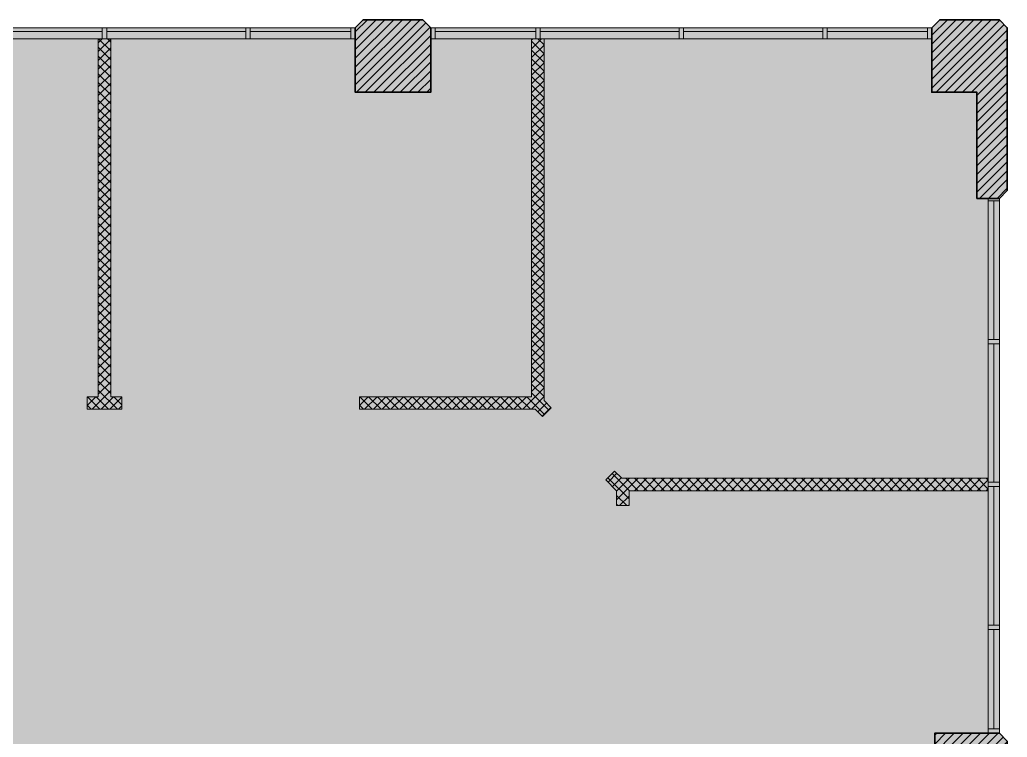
# Model space of a CAD drawing. Header units: inches. Extents: x 2034 to 5296, y 527 to 1995.
# Drawn here: x 4867.8 to 5265.1, y 1706.7 to 1995.4 of the extents above; entities that cross this region are included whole.
import ezdxf

# ---------------------------------------------------------------- set-up
doc = ezdxf.new("R2010")
doc.units = ezdxf.units.IN
doc.header["$LTSCALE"] = 5
doc.header["$MEASUREMENT"] = 0
doc.layers.get('0').update_dxf_attribs({"linetype": 'CONTINUOUS', "lineweight": 5})
for name, color, linetype, lineweight in [('Drywalls', 7, 'CONTINUOUS', 20), ('Framing', 142, 'CONTINUOUS', 13), ('Hatches', 8, 'CONTINUOUS', 5), ('Viewed', 156, 'CONTINUOUS', 9), ('Walls', 7, 'CONTINUOUS', 35)]:
    doc.layers.add(name, color=color, linetype=linetype, lineweight=lineweight)
doc.layers.add('Zones', color=7, linetype='CONTINUOUS', lineweight=5, true_color=0xe3e3e3, transparency=0.7)

# ---------------------------------------------------------------- blocks, each defined once
blk = doc.blocks.new('plan')
at = {"layer": 'Hatches'}
h = blk.add_hatch(dxfattribs=at)
h.set_pattern_fill('ANSI31', color=256, scale=20, style=0)
h.paths.add_polyline_path([(2629.94, 1995.4), (2633.13, 1992.21), (2633.13, 1966.21), (2602.76, 1966.21), (2602.76, 1992.21), (2605.94, 1995.4)])
h = blk.add_hatch(dxfattribs=at)
h.set_pattern_fill('ANSI31', color=256, scale=20, style=0)
h.paths.add_polyline_path([(2852.94, 1923.53), (2861.94, 1923.53), (2865.13, 1926.71), (2865.13, 1992.21), (2861.94, 1995.4), (2837.94, 1995.4), (2834.76, 1992.21), (2834.76, 1966.21), (2852.94, 1966.21)])
h = blk.add_hatch(dxfattribs=at)
h.set_pattern_fill('ANSI37', color=256, scale=20, style=0)
h.paths.add_polyline_path([(2504.39, 1987.71), (2504.39, 1843.71), (2508.89, 1843.71), (2508.89, 1838.71), (2494.89, 1838.71), (2494.89, 1843.71), (2499.39, 1843.71), (2499.39, 1987.71)])
h = blk.add_hatch(dxfattribs=at)
h.set_pattern_fill('ANSI37', color=256, scale=20, style=0)
h.paths.add_polyline_path([(2673.75, 1987.71), (2673.75, 1843.71), (2604.54, 1843.71), (2604.54, 1838.71), (2675.14, 1838.71), (2678.12, 1835.73), (2681.65, 1839.27), (2678.75, 1842.17), (2678.75, 1987.71)])
h = blk.add_hatch(dxfattribs=at)
h.set_pattern_fill('ANSI37', color=256, scale=20, style=0)
h.paths.add_polyline_path([(2857.44, 1810.91), (2710.01, 1810.91), (2707.11, 1813.81), (2703.57, 1810.28), (2707.94, 1805.91), (2707.94, 1799.91), (2712.94, 1799.91), (2712.94, 1805.91), (2857.44, 1805.91)])
h = blk.add_hatch(dxfattribs=at)
h.set_pattern_fill('ANSI31', color=256, scale=20, style=0)
h.paths.add_polyline_path([(2861.94, 1677.92), (2835.94, 1677.92), (2835.94, 1708.28), (2861.94, 1708.28), (2865.13, 1705.1), (2865.13, 1681.1)])
at = {"layer": 'Zones'}
blk.add_hatch(color=256, dxfattribs=at).paths.add_polyline_path([(2034.44, 1920.68), (2037.98, 1924.21), (2136.58, 1924.21), (2136.58, 1992.21), (2139.76, 1995.4), (2163.76, 1995.4), (2166.94, 1992.21), (2370.76, 1992.21), (2373.94, 1995.4), (2397.94, 1995.4), (2401.13, 1992.21), (2602.76, 1992.21), (2605.94, 1995.4), (2629.94, 1995.4), (2633.13, 1992.21), (2834.76, 1992.21), (2837.94, 1995.4), (2861.94, 1995.4), (2865.13, 1992.21), (2865.13, 1926.71), (2861.94, 1923.53), (2861.94, 1708.28), (2865.13, 1705.1), (2865.13, 1681.1), (2861.94, 1677.92), (2861.94, 1633.91), (2624.94, 1633.91), (2624.94, 1540.91), (2466.94, 1540.91), (2466.94, 1489.41), (2250.44, 1489.41), (2250.44, 1283.41), (2861.94, 1283.41), (2861.94, 1132.28), (2865.13, 1129.1), (2865.13, 1105.1), (2861.94, 1101.92), (2861.94, 844.28), (2865.13, 841.1), (2865.13, 817.1), (2861.94, 813.92), (2861.94, 529.99), (2633.13, 529.99), (2629.94, 526.8), (2605.94, 526.8), (2602.76, 529.99), (2401.13, 529.99), (2397.94, 526.8), (2373.94, 526.8), (2370.76, 529.99), (2166.94, 529.99), (2163.76, 526.8), (2139.76, 526.8), (2136.58, 529.99), (2136.58, 597.87), (2127.51, 597.87), (2124.32, 601.05), (2064.8, 601.05), (2061.62, 597.52), (2037.62, 597.52), (2034.44, 600.7)])
at = {"layer": 'Drywalls'}
for points in [[(2504.39, 1987.71), (2504.39, 1843.71), (2508.89, 1843.71), (2508.89, 1838.71), (2494.89, 1838.71), (2494.89, 1843.71), (2499.39, 1843.71), (2499.39, 1987.71)], [(2673.75, 1987.71), (2673.75, 1843.71), (2604.54, 1843.71), (2604.54, 1838.71), (2675.14, 1838.71), (2678.12, 1835.73), (2681.65, 1839.27), (2678.75, 1842.17), (2678.75, 1987.71)], [(2857.44, 1810.91), (2710.01, 1810.91), (2707.11, 1813.81), (2703.57, 1810.28), (2707.94, 1805.91), (2707.94, 1799.91), (2712.94, 1799.91), (2712.94, 1805.91), (2857.44, 1805.91)]]:
    blk.add_lwpolyline(points, close=True, dxfattribs=at)
at = {"layer": 'Framing'}
for p, q in [((2501.01, 1990.71), (2445.01, 1990.71)), ((2501.01, 1992.21), (2501.01, 1987.71)), ((2502.76, 1992.21), (2502.76, 1987.71)), ((2558.76, 1990.71), (2502.76, 1990.71)), ((2558.76, 1992.21), (2558.76, 1987.71)), ((2560.51, 1992.21), (2560.51, 1987.71)), ((2601.01, 1990.71), (2560.51, 1990.71)), ((2601.01, 1992.21), (2601.01, 1987.71)), ((2634.88, 1992.21), (2634.88, 1987.71)), ((2634.88, 1990.71), (2675.38, 1990.71)), ((2675.38, 1992.21), (2675.38, 1987.71)), ((2677.13, 1992.21), (2677.13, 1987.71)), ((2677.13, 1990.71), (2733.13, 1990.71)), ((2733.13, 1992.21), (2733.13, 1987.71)), ((2734.88, 1992.21), (2734.88, 1987.71)), ((2734.88, 1990.71), (2790.88, 1990.71)), ((2790.88, 1992.21), (2790.88, 1987.71)), ((2792.63, 1992.21), (2792.63, 1987.71)), ((2792.63, 1990.71), (2833.01, 1990.71)), ((2833.01, 1987.71), (2833.01, 1992.21)), ((2861.94, 1922.53), (2857.44, 1922.53)), ((2859.69, 1922.53), (2859.69, 1866.78)), ((2861.94, 1866.78), (2857.44, 1866.78)), ((2861.94, 1865.03), (2857.44, 1865.03)), ((2859.69, 1865.03), (2859.69, 1809.28)), ((2861.94, 1809.28), (2857.44, 1809.28)), ((2861.94, 1807.53), (2857.44, 1807.53)), ((2859.69, 1807.53), (2859.69, 1751.78)), ((2861.94, 1751.78), (2857.44, 1751.78)), ((2861.94, 1750.03), (2857.44, 1750.03)), ((2859.69, 1750.03), (2859.69, 1710.03)), ((2861.94, 1710.03), (2857.44, 1710.03))]:
    blk.add_line(p, q, dxfattribs=at)
at = {"layer": 'Viewed'}
for p, q in [((2602.76, 1992.21), (2401.13, 1992.21)), ((2633.13, 1992.21), (2834.76, 1992.21)), ((2602.76, 1987.71), (2401.13, 1987.71)), ((2633.13, 1987.71), (2834.76, 1987.71)), ((2857.44, 1708.28), (2857.44, 1923.53)), ((2861.94, 1708.28), (2861.94, 1923.53))]:
    blk.add_line(p, q, dxfattribs=at)
at = {"layer": 'Walls'}
for points in [[(2629.94, 1995.4), (2633.13, 1992.21), (2633.13, 1966.21), (2602.76, 1966.21), (2602.76, 1992.21), (2605.94, 1995.4)], [(2852.94, 1923.53), (2861.94, 1923.53), (2865.13, 1926.71), (2865.13, 1992.21), (2861.94, 1995.4), (2837.94, 1995.4), (2834.76, 1992.21), (2834.76, 1966.21), (2852.94, 1966.21)], [(2861.94, 1677.92), (2835.94, 1677.92), (2835.94, 1708.28), (2861.94, 1708.28), (2865.13, 1705.1), (2865.13, 1681.1)]]:
    blk.add_lwpolyline(points, close=True, dxfattribs=at)
at = {"layer": 'Zones'}
blk.add_lwpolyline([(2401.13, 1992.21), (2602.76, 1992.21), (2605.94, 1995.4), (2629.94, 1995.4), (2633.13, 1992.21), (2834.76, 1992.21), (2837.94, 1995.4), (2861.94, 1995.4), (2865.13, 1992.21), (2865.13, 1926.71), (2861.94, 1923.53), (2861.94, 1708.28), (2865.13, 1705.1), (2865.13, 1681.1), (2861.94, 1677.92), (2861.94, 1633.91), (2624.94, 1633.91), (2624.94, 1540.91), (2466.94, 1540.91)], dxfattribs=at)

msp = doc.modelspace()

# ---------------------------------------------------------------- block references
msp.add_blockref('plan', (2400, 0))

doc.saveas('drawing.dxf')
